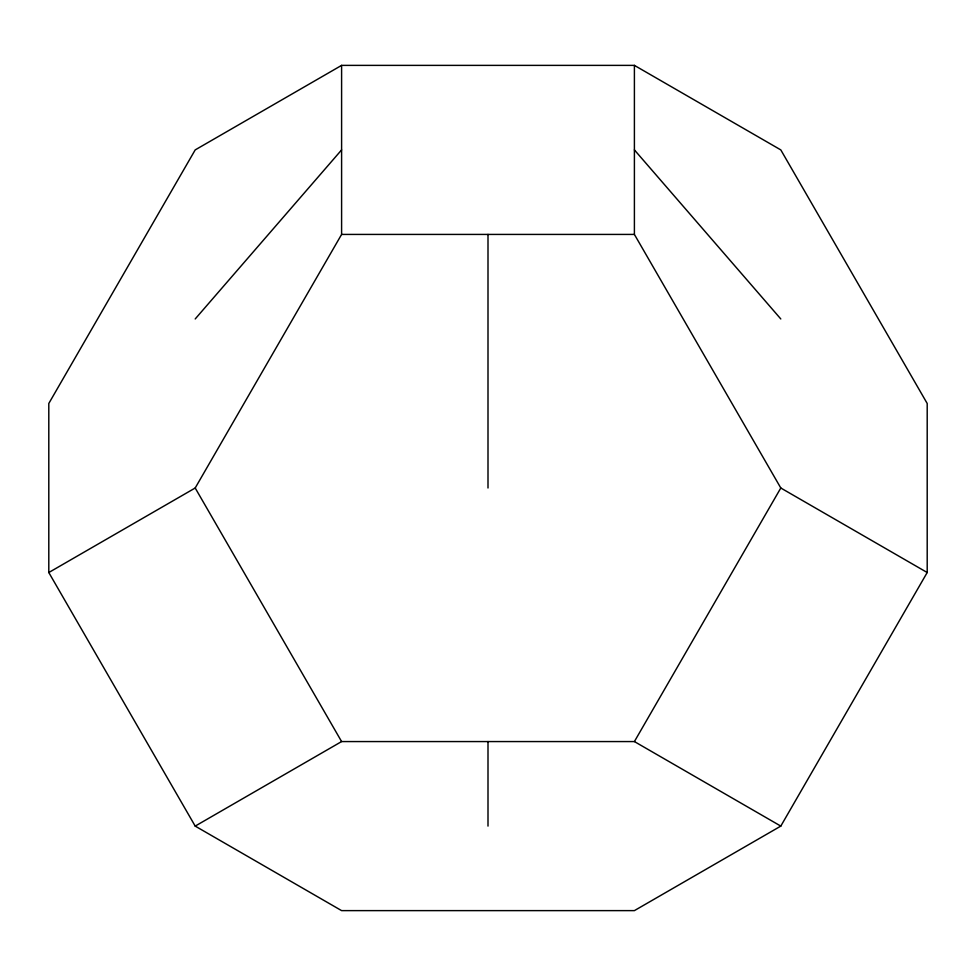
<?xml version="1.0" encoding="UTF-8"?>
<svg xmlns="http://www.w3.org/2000/svg" width="976" height="976" viewBox="0 0 976 976"><rect width="100%" height="100%" fill="white"/><g stroke="black" fill="none" stroke-linecap="round" stroke-linejoin="round"><path stroke-width="1.46" d="M48.8 572.522L195.2 488L341.6 234.423L341.6 65.38L634.4 65.38L780.8 149.901L927.2 403.478L927.2 572.522L780.8 826.099L634.4 910.62L341.6 910.62L195.2 826.099L48.8 572.522L48.8 403.478L195.2 149.901L341.6 65.38M195.2 826.099L341.6 741.565L634.4 741.565L780.8 488L634.4 234.423L634.4 65.38M195.2 318.957L341.6 149.901M341.6 234.423L634.4 234.423M780.8 488L927.2 572.522M634.4 741.565L780.8 826.099M634.4 149.901L780.8 318.957M195.2 488L341.6 741.565M488 234.423L488 488M488 741.565L488 826.099"/></g></svg>
